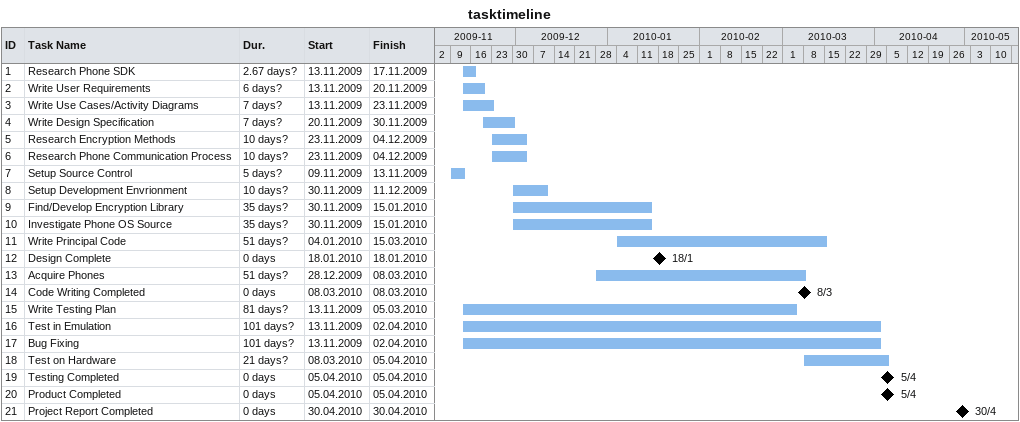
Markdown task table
tasktimeline

| ID | Task | Duration | Start | Finish |
|---|---|---|---|---|
| 1 | Research Phone SDK | 2.67d? | 2009-11-13 | 2009-11-17 |
| 2 | Write User Requirements | 6d? | 2009-11-13 | 2009-11-20 |
| 3 | Write Use Cases/Activity Diagrams | 7d? | 2009-11-13 | 2009-11-23 |
| 4 | Write Design Specification | 7d? | 2009-11-20 | 2009-11-30 |
| 5 | Research Encryption Methods | 10d? | 2009-11-23 | 2009-12-04 |
| 6 | Research Phone Communication Process | 10d? | 2009-11-23 | 2009-12-04 |
| 7 | Setup Source Control | 5d? | 2009-11-09 | 2009-11-13 |
| 8 | Setup Development Envrionment | 10d? | 2009-11-30 | 2009-12-11 |
| 9 | Find/Develop Encryption Library | 35d? | 2009-11-30 | 2010-01-15 |
| 10 | Investigate Phone OS Source | 35d? | 2009-11-30 | 2010-01-15 |
| 11 | Write Principal Code | 51d? | 2010-01-04 | 2010-03-15 |
| 12 | Design Complete | 0d | 2010-01-18 | 2010-01-18 |
| 13 | Acquire Phones | 51d? | 2009-12-28 | 2010-03-08 |
| 14 | Code Writing Completed | 0d | 2010-03-08 | 2010-03-08 |
| 15 | Write Testing Plan | 81d? | 2009-11-13 | 2010-03-05 |
| 16 | Test in Emulation | 101d? | 2009-11-13 | 2010-04-02 |
| 17 | Bug Fixing | 101d? | 2009-11-13 | 2010-04-02 |
| 18 | Test on Hardware | 21d? | 2010-03-08 | 2010-04-05 |
| 19 | Testing Completed | 0d | 2010-04-05 | 2010-04-05 |
| 20 | Product Completed | 0d | 2010-04-05 | 2010-04-05 |
| 21 | Project Report Completed | 0d | 2010-04-30 | 2010-04-30 |
